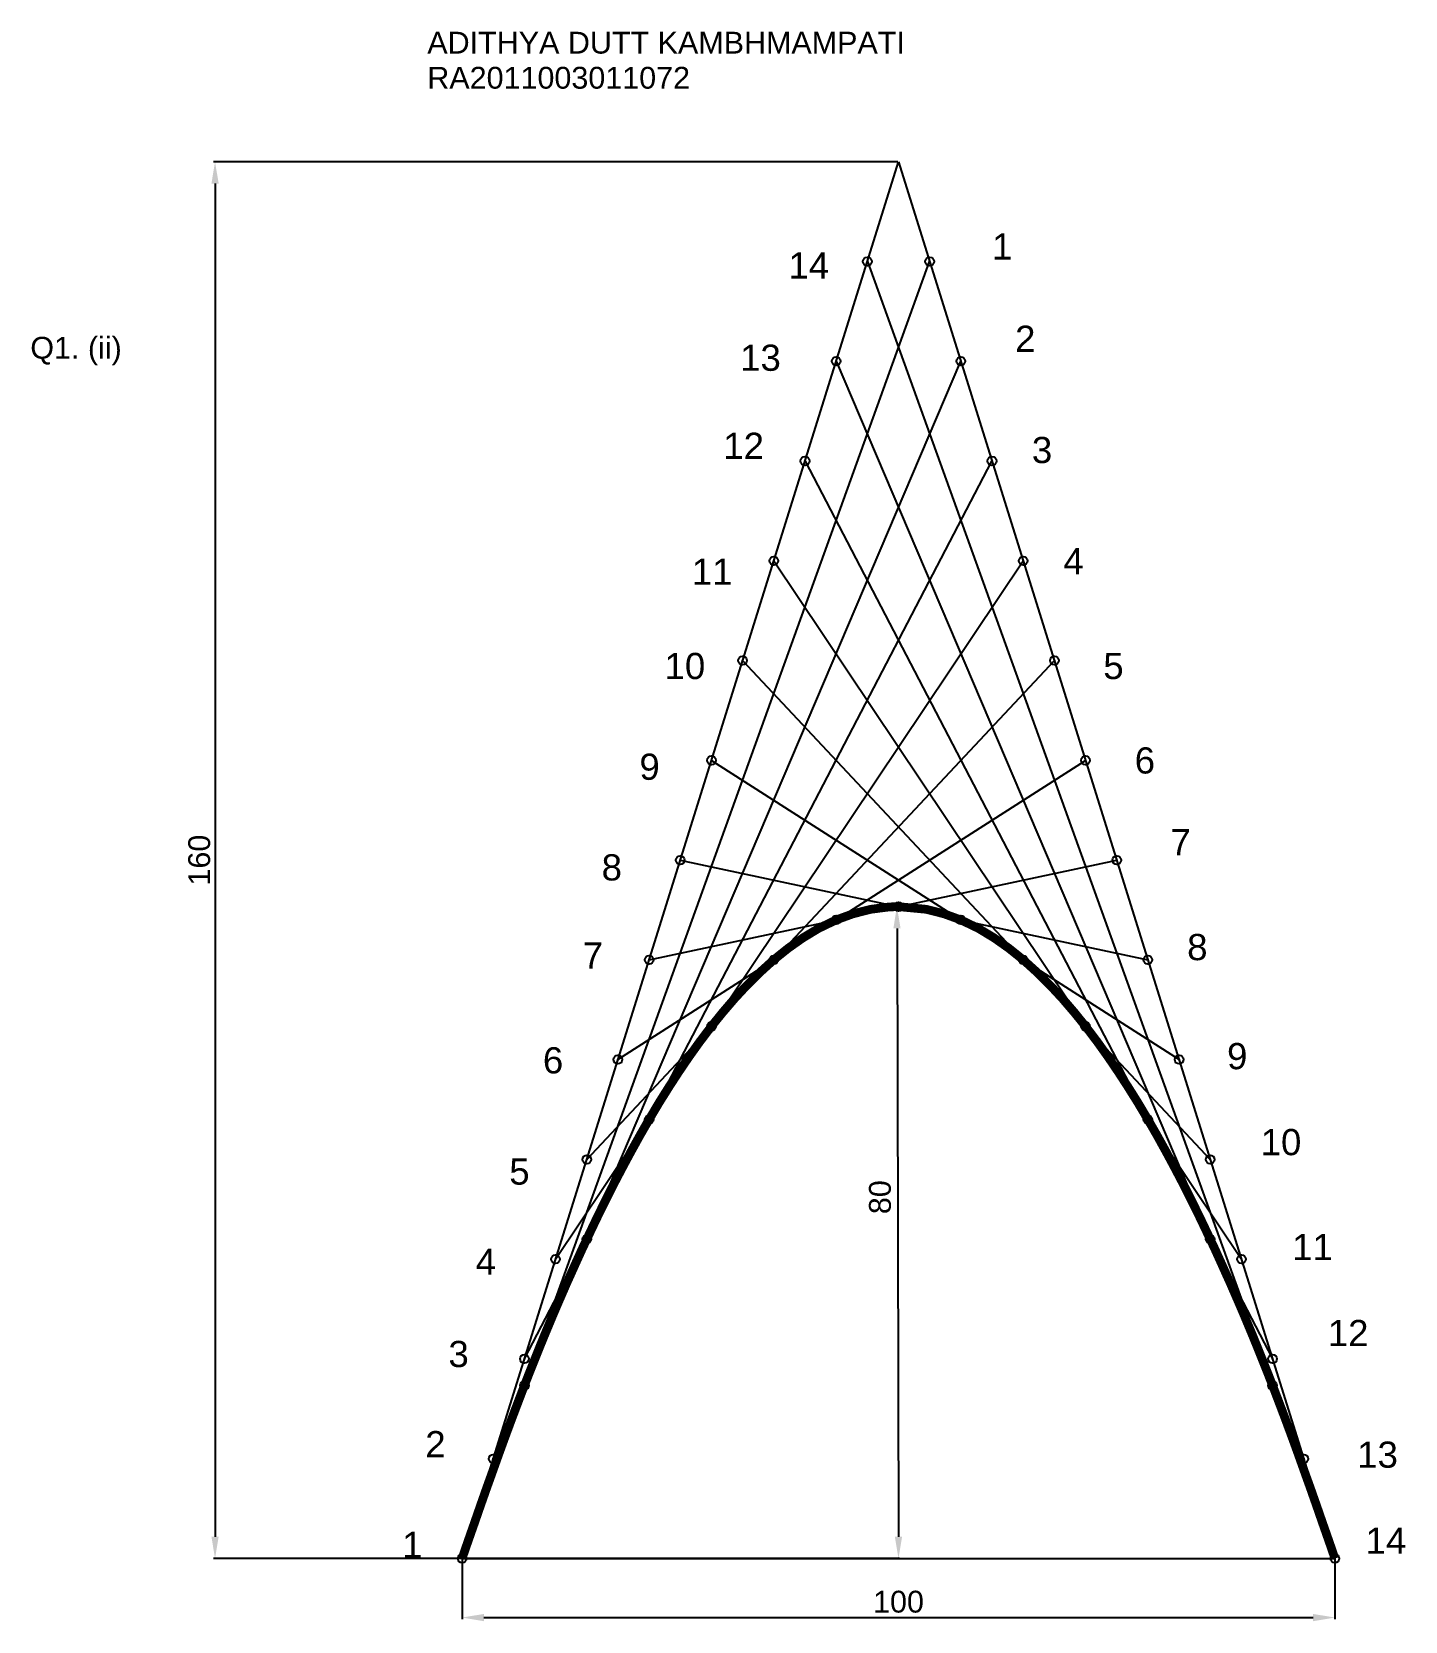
# Model space of a CAD drawing. Header units: millimetres. Extents: x 75 to 233, y 119 to 301.
import ezdxf

# ---------------------------------------------------------------- set-up
doc = ezdxf.new("R2010")
doc.units = ezdxf.units.MM
doc.header["$MEASUREMENT"] = 0
doc.header["$PDMODE"] = 32
doc.styles.get("Standard").update_dxf_attribs({"font": 'arial.ttf'})
doc.dimstyles.new('', dxfattribs={"dimtxt": 2.5, "dimasz": 2.5, "dimexe": 0.18, "dimexo": 0.0625, "dimgap": 0.53, "dimtad": 1, "dimdec": 0, "dimdsep": 46, "dimtxsty": 'Standard', "dimcen": 2.5, "dimadec": 0, "dimazin": 0, "dimtfac": 1, "dimtdec": 0, "dimtmove": 0, "dimatfit": 3, "dimfxl": 1, "dimtolj": 1, "dimtzin": 0, "dimarcsym": 0})

# ---------------------------------------------------------------- blocks, each defined once
blk = doc.blocks.new('*D3')
at = {"color": 0, "linetype": 'ByBlock', "lineweight": -2, "transparency": 16777216}
for p, q in [((174.69, 286.27), (96.27, 286.27)), ((96.45, 283.77), (96.45, 128.77)), ((174.69, 126.27), (96.27, 126.27))]:
    blk.add_line(p, q, dxfattribs=at)
at = {"color": 0, "transparency": 16777216}
for points in [[(96.04, 283.77), (96.87, 283.77), (96.45, 286.27)], [(96.04, 128.77), (96.87, 128.77), (96.45, 126.27)]]:
    blk.add_solid(points, dxfattribs=at)
at = {"layer": 'Defpoints', "color": 0, "transparency": 16777216}
for p in [(174.75, 286.27), (96.45, 126.27), (174.75, 126.27)]:
    blk.add_point(p, dxfattribs=at)
at = {"color": 0, "transparency": 16777216, "insert": (94.65, 206.27), "char_height": 2.5, "attachment_point": 5, "rotation": 90}
blk.add_mtext('\\A1;160', dxfattribs=at)
blk = doc.blocks.new('*D6')
at = {"color": 0, "linetype": 'ByBlock', "lineweight": -2, "transparency": 16777216}
for p, q in [((124.75, 126.21), (124.75, 119.33)), ((224.75, 126.21), (224.75, 119.33)), ((127.25, 119.51), (222.25, 119.51))]:
    blk.add_line(p, q, dxfattribs=at)
at = {"color": 0, "transparency": 16777216}
for points in [[(127.25, 119.92), (127.25, 119.09), (124.75, 119.51)], [(222.25, 119.92), (222.25, 119.09), (224.75, 119.51)]]:
    blk.add_solid(points, dxfattribs=at)
at = {"layer": 'Defpoints', "color": 0, "transparency": 16777216}
for p in [(124.75, 126.27), (224.75, 126.27), (224.75, 119.51)]:
    blk.add_point(p, dxfattribs=at)
at = {"color": 0, "transparency": 16777216, "insert": (174.75, 121.31), "char_height": 2.5, "attachment_point": 5}
blk.add_mtext('\\A1;100', dxfattribs=at)

msp = doc.modelspace()

# ---------------------------------------------------------------- linework, layer by layer
for p, q in [((124.75, 126.27), (174.75, 286.27)), ((174.75, 286.27), (224.75, 126.27)), ((124.75, 126.27), (178.32, 274.85)), ((171.18, 274.85), (224.75, 126.27)), ((128.32, 137.7), (181.89, 263.42)), ((167.61, 263.42), (221.18, 137.7)), ((131.89, 149.13), (185.46, 251.99)), ((164.04, 251.99), (217.61, 149.13)), ((135.46, 160.56), (189.04, 240.56)), ((160.46, 240.56), (214.04, 160.56)), ((139.04, 171.99), (192.61, 229.13)), ((156.89, 229.13), (210.46, 171.99)), ((142.61, 183.42), (196.18, 217.7)), ((153.32, 217.7), (206.89, 183.42)), ((146.18, 194.85), (199.75, 206.27)), ((149.75, 206.27), (203.32, 194.85)), ((174.69, 200.94), (174.39, 200.94)), ((174.81, 200.94), (174.93, 200.94)), ((174.58, 198.44), (174.74, 128.77)), ((124.75, 126.27), (224.75, 126.27)), ((174.87, 126.27), (174.57, 126.27)), ((174.81, 126.27), (174.93, 126.27))]:
    msp.add_line(p, q)
at = {"color": 1, "const_width": 1}
msp.add_lwpolyline([(124.75, 126.27), (125.44, 128.27), (126.14, 130.26), (126.83, 132.25), (127.53, 134.24), (128.24, 136.22), (128.95, 138.21), (129.67, 140.19), (130.4, 142.16), (131.15, 144.14), (131.89, 146.08), (132.67, 148.07), (133.45, 150.02), (134.25, 151.98), (135.06, 153.92), (135.89, 155.86), (136.73, 157.79), (137.6, 159.72), (138.47, 161.64), (139.04, 162.85), (140.28, 165.45), (141.21, 167.34), (142.16, 169.22), (143.14, 171.09), (144.14, 172.95), (145.16, 174.79), (146.18, 176.56), (147.29, 178.43), (148.41, 180.22), (149.56, 181.99), (150.74, 183.73), (151.97, 185.45), (153.32, 187.23), (154.57, 188.78), (155.94, 190.38), (157.38, 191.93), (158.87, 193.41), (160.46, 194.85), (162.09, 196.16), (163.82, 197.38), (165.63, 198.47), (167.61, 199.42), (169.53, 200.12), (171.59, 200.64), (173.69, 200.91), (174.75, 200.94), (177.91, 200.64), (179.97, 200.12), (181.89, 199.42), (183.87, 198.47), (185.68, 197.38), (187.41, 196.16), (189.04, 194.85), (190.63, 193.41), (192.12, 191.93), (193.56, 190.38), (194.93, 188.78), (196.18, 187.23), (197.53, 185.45), (198.76, 183.73), (199.94, 181.99), (201.09, 180.22), (202.21, 178.43), (203.32, 176.56), (204.34, 174.79), (205.36, 172.95), (206.36, 171.09), (207.34, 169.22), (208.29, 167.34), (209.22, 165.45), (210.46, 162.85), (211.03, 161.64), (211.9, 159.72), (212.77, 157.79), (213.61, 155.86), (214.44, 153.92), (215.25, 151.98), (216.05, 150.02), (216.83, 148.07), (217.61, 146.08), (218.35, 144.14), (219.1, 142.16), (219.83, 140.19), (220.55, 138.21), (221.26, 136.22), (221.97, 134.24), (222.67, 132.25), (223.36, 130.26), (224.06, 128.27), (224.75, 126.27)], dxfattribs=at)
for p in [(171.18, 274.85), (178.32, 274.85), (167.61, 263.42), (181.89, 263.42), (164.04, 251.99), (185.46, 251.99), (160.46, 240.56), (189.04, 240.56), (156.89, 229.13), (192.61, 229.13), (153.32, 217.7), (196.18, 217.7), (149.75, 206.27), (199.75, 206.27), (174.75, 200.94), (167.61, 199.42), (181.89, 199.42), (146.18, 194.85), (160.46, 194.85), (189.04, 194.85), (203.32, 194.85), (153.32, 187.23), (196.18, 187.23), (142.61, 183.42), (206.89, 183.42), (146.18, 176.56), (203.32, 176.56), (139.04, 171.99), (210.46, 171.99), (139.04, 162.85), (210.46, 162.85), (135.46, 160.56), (214.04, 160.56), (131.89, 149.13), (217.61, 149.13), (131.89, 146.08), (217.61, 146.08), (128.32, 137.7), (221.18, 137.7), (124.75, 126.27), (224.75, 126.27)]:
    msp.add_point(p)
for points in [[(174.99, 198.44), (174.16, 198.44), (174.57, 200.94)], [(174.72, 200.76), (174.78, 200.76), (174.75, 200.94)], [(175.16, 128.77), (174.33, 128.77), (174.75, 126.27)], [(174.72, 126.45), (174.78, 126.45), (174.75, 126.27)]]:
    msp.add_solid(points)

# ---------------------------------------------------------------- texts
for s, height, p in [('ADITHYA DUTT KAMBHMAMPATI', 2.5, (120.77, 298.66)), ('RA2011003011072', 2.5, (120.77, 294.64)), ('1', 3, (185.46, 275.06)), ('14', 3, (162.14, 272.89)), ('Q1. (ii)', 2.5, (75.29, 263.71)), ('2', 3, (188.11, 264.49)), ('13', 3, (156.61, 262.32)), ('12', 3, (154.68, 252.23)), ('3', 3, (190.03, 251.75)), ('11', 3, (151.08, 237.82)), ('4', 3, (193.64, 239.02)), ('10', 3, (147.95, 227.01)), ('5', 3, (198.21, 227.01)), ('9', 3, (145.07, 215.47)), ('6', 3, (201.81, 216.19)), ('7', 3, (205.9, 206.82)), ('8', 3, (140.74, 203.94)), ('7', 3, (138.57, 193.85)), ('8', 3, (207.82, 194.81)), ('6', 3, (134.01, 181.84)), ('9', 3, (212.39, 182.32)), ('10', 3, (216.24, 172.47)), ('5', 3, (130.16, 169.1)), ('11', 3, (219.85, 160.45)), ('4', 3, (126.31, 158.77)), ('12', 3, (223.93, 150.6)), ('3', 3, (123.19, 148.2)), ('2', 3, (120.54, 137.87)), ('13', 3, (227.3, 136.67)), ('1', 3, (117.9, 126.34)), ('14', 3, (228.26, 126.82))]:
    msp.add_text(s, height=height).set_placement(p)
msp.add_text('80', height=2.5, rotation=90).set_placement((173.87, 165.72))

# ---------------------------------------------------------------- dimensions: what is measured, and where the dimension line sits
dim = msp.add_linear_dim(base=(96.45, 126.27), p1=(174.75, 286.27), p2=(174.75, 126.27), angle=90, dimstyle='')
dim.commit()
dim.dimension.update_dxf_attribs({"geometry": '*D3', "text_midpoint": (94.65, 206.27)})
dim = msp.add_linear_dim(base=(224.75, 119.51), p1=(124.75, 126.27), p2=(224.75, 126.27), dimstyle='')
dim.commit()
dim.dimension.update_dxf_attribs({"geometry": '*D6', "text_midpoint": (174.75, 121.31)})

doc.saveas('drawing.dxf')
